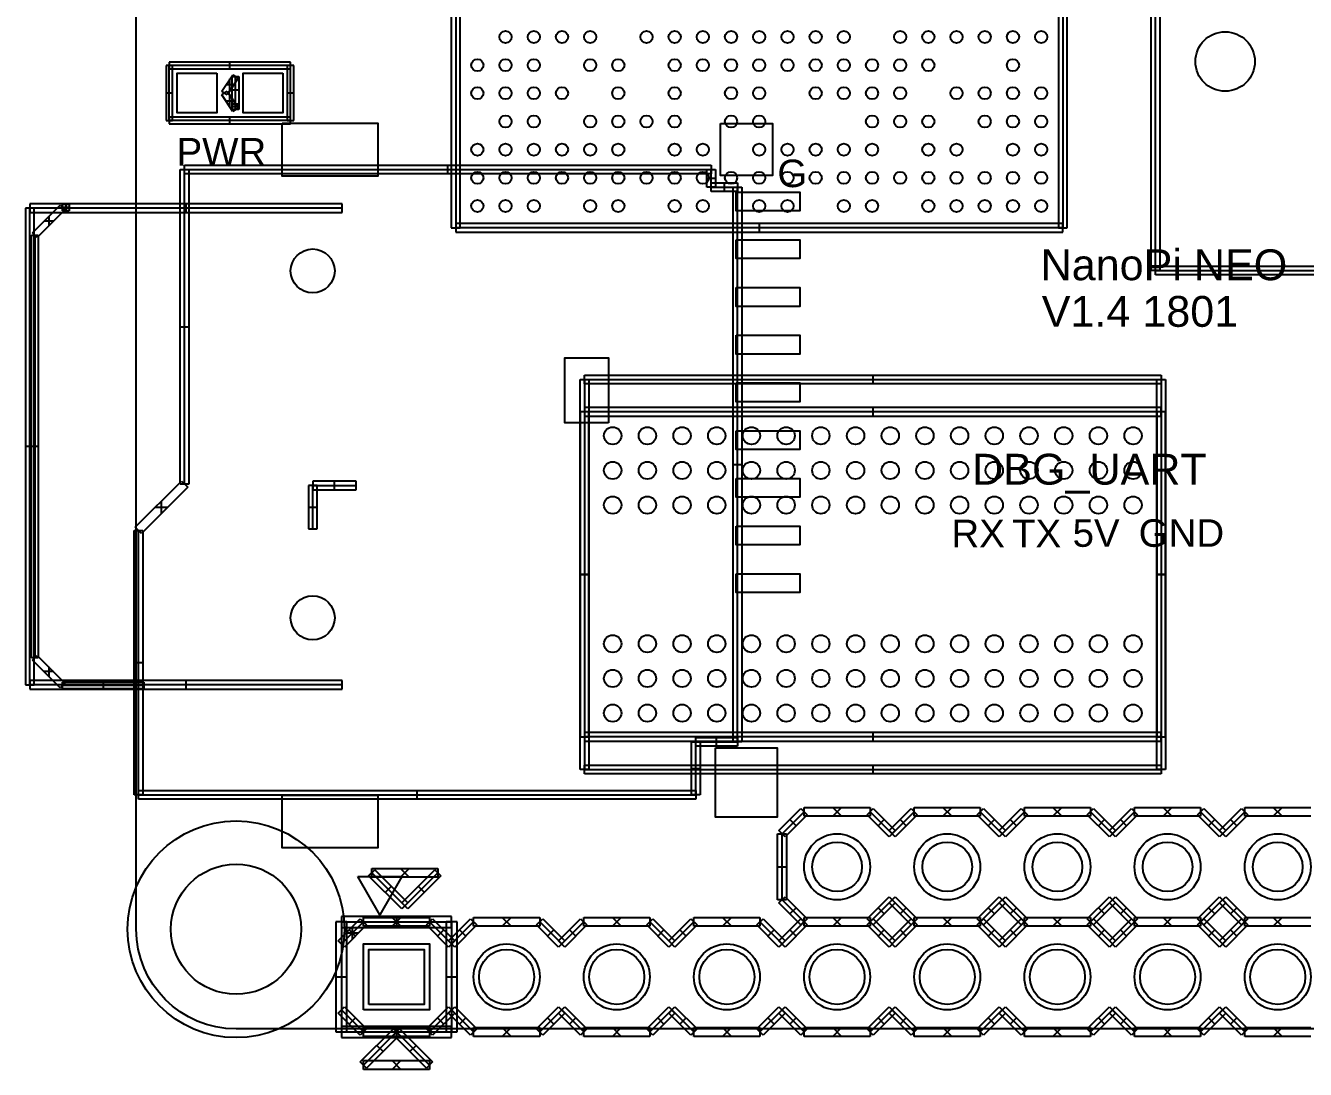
# Model space of a CAD drawing. Header units: millimetres. Extents: x -2.6 to 45, y -0.9 to 40.2.
# Drawn here: x -2.55 to 26.96, y -0.93 to 23.15 of the extents above; entities that cross this region are included whole.
import ezdxf

# ---------------------------------------------------------------- set-up
doc = ezdxf.new("R2010")
doc.units = ezdxf.units.MM
doc.header["$MEASUREMENT"] = 0
for name, color, linetype in [('BOT', 11, 'Continuous'), ('KEEPOUT', 13, 'Continuous'), ('SILK-BOT', 8, 'Continuous'), ('SILK-TOP', 12, 'Continuous'), ('TOP', 1, 'Continuous')]:
    doc.layers.add(name, color=color, linetype=linetype)

msp = doc.modelspace()

# ---------------------------------------------------------------- linework, layer by layer
at = {"layer": 'BOT'}
msp.add_lwpolyline([(5.238, 0.438), (5.238, 1.962), (6.762, 1.962), (6.762, 0.438), (5.238, 0.438)], dxfattribs=at)
for centre, radius in [((8.515, 22.883), 0.14), ((9.166, 22.883), 0.14), ((9.816, 22.883), 0.14), ((10.466, 22.883), 0.14), ((11.764, 22.883), 0.14), ((12.414, 22.883), 0.14), ((13.064, 22.883), 0.14), ((13.715, 22.883), 0.14), ((14.365, 22.883), 0.14), ((15.015, 22.883), 0.14), ((15.666, 22.883), 0.14), ((16.316, 22.883), 0.14), ((17.616, 22.883), 0.14), ((18.264, 22.883), 0.14), ((18.914, 22.883), 0.14), ((19.564, 22.883), 0.14), ((20.215, 22.883), 0.14), ((20.865, 22.883), 0.14), ((25.108, 22.317), 0.686), ((7.865, 22.233), 0.14), ((8.515, 22.233), 0.14), ((9.166, 22.233), 0.14), ((10.466, 22.233), 0.14), ((11.114, 22.233), 0.14), ((12.414, 22.233), 0.14), ((13.064, 22.233), 0.14), ((13.715, 22.233), 0.14), ((14.365, 22.233), 0.14), ((15.015, 22.233), 0.14), ((15.666, 22.233), 0.14), ((16.316, 22.233), 0.14), ((16.966, 22.233), 0.14), ((17.616, 22.233), 0.14), ((18.264, 22.233), 0.14), ((20.215, 22.233), 0.14), ((7.865, 21.585), 0.14), ((8.515, 21.585), 0.14), ((9.166, 21.585), 0.14), ((9.816, 21.585), 0.14), ((11.114, 21.585), 0.14), ((12.414, 21.585), 0.14), ((13.715, 21.585), 0.14), ((14.365, 21.585), 0.14), ((15.666, 21.585), 0.14), ((16.316, 21.585), 0.14), ((16.966, 21.585), 0.14), ((17.616, 21.585), 0.14), ((18.914, 21.585), 0.14), ((19.564, 21.585), 0.14), ((20.215, 21.585), 0.14), ((20.865, 21.585), 0.14), ((8.515, 20.935), 0.14), ((9.166, 20.935), 0.14), ((10.466, 20.935), 0.14), ((11.114, 20.935), 0.14), ((11.764, 20.935), 0.14), ((12.414, 20.935), 0.14), ((13.715, 20.935), 0.14), ((14.365, 20.935), 0.14), ((16.966, 20.935), 0.14), ((17.616, 20.935), 0.14), ((18.264, 20.935), 0.14), ((19.564, 20.935), 0.14), ((20.215, 20.935), 0.14), ((20.865, 20.935), 0.14), ((7.865, 20.285), 0.14), ((8.515, 20.285), 0.14), ((9.166, 20.285), 0.14), ((9.816, 20.285), 0.14), ((10.466, 20.285), 0.14), ((11.114, 20.285), 0.14), ((12.414, 20.285), 0.14), ((13.064, 20.285), 0.14), ((14.365, 20.285), 0.14), ((15.015, 20.285), 0.14), ((15.666, 20.285), 0.14), ((16.316, 20.285), 0.14), ((16.966, 20.285), 0.14), ((18.264, 20.285), 0.14), ((18.914, 20.285), 0.14), ((20.215, 20.285), 0.14), ((20.865, 20.285), 0.14), ((7.865, 19.634), 0.14), ((8.515, 19.634), 0.14), ((9.166, 19.634), 0.14), ((9.816, 19.634), 0.14), ((10.466, 19.634), 0.14), ((11.114, 19.634), 0.14), ((11.764, 19.634), 0.14), ((12.414, 19.634), 0.14), ((13.064, 19.634), 0.14), ((13.715, 19.634), 0.14), ((14.365, 19.634), 0.14), ((15.015, 19.634), 0.14), ((15.666, 19.634), 0.14), ((16.316, 19.634), 0.14), ((16.966, 19.634), 0.14), ((17.616, 19.634), 0.14), ((18.264, 19.634), 0.14), ((18.914, 19.634), 0.14), ((19.564, 19.634), 0.14), ((20.215, 19.634), 0.14), ((20.865, 19.634), 0.14), ((7.865, 18.984), 0.14), ((8.515, 18.984), 0.14), ((9.166, 18.984), 0.14), ((10.466, 18.984), 0.14), ((11.114, 18.984), 0.14), ((12.414, 18.984), 0.14), ((13.064, 18.984), 0.14), ((14.365, 18.984), 0.14), ((15.015, 18.984), 0.14), ((16.316, 18.984), 0.14), ((16.966, 18.984), 0.14), ((18.264, 18.984), 0.14), ((18.914, 18.984), 0.14), ((19.564, 18.984), 0.14), ((20.215, 18.984), 0.14), ((20.865, 18.984), 0.14), ((10.985, 13.685), 0.2), ((11.785, 13.685), 0.2), ((12.585, 13.685), 0.2), ((13.385, 13.685), 0.2), ((14.185, 13.685), 0.2), ((14.985, 13.685), 0.2), ((15.785, 13.685), 0.2), ((16.585, 13.685), 0.2), ((17.385, 13.685), 0.2), ((18.185, 13.685), 0.2), ((18.985, 13.685), 0.2), ((19.785, 13.685), 0.2), ((20.585, 13.685), 0.2), ((21.385, 13.685), 0.2), ((22.185, 13.685), 0.2), ((22.985, 13.685), 0.2), ((10.985, 12.885), 0.2), ((11.785, 12.885), 0.2), ((12.585, 12.885), 0.2), ((13.385, 12.885), 0.2), ((14.185, 12.885), 0.2), ((14.985, 12.885), 0.2), ((15.785, 12.885), 0.2), ((16.585, 12.885), 0.2), ((17.385, 12.885), 0.2), ((18.185, 12.885), 0.2), ((18.985, 12.885), 0.2), ((19.785, 12.885), 0.2), ((20.585, 12.885), 0.2), ((21.385, 12.885), 0.2), ((22.185, 12.885), 0.2), ((22.985, 12.885), 0.2), ((10.985, 12.085), 0.2), ((11.785, 12.085), 0.2), ((12.585, 12.085), 0.2), ((13.385, 12.085), 0.2), ((14.185, 12.085), 0.2), ((14.985, 12.085), 0.2), ((15.785, 12.085), 0.2), ((16.585, 12.085), 0.2), ((17.385, 12.085), 0.2), ((18.185, 12.085), 0.2), ((18.985, 12.085), 0.2), ((19.785, 12.085), 0.2), ((20.585, 12.085), 0.2), ((21.385, 12.085), 0.2), ((22.185, 12.085), 0.2), ((22.985, 12.085), 0.2), ((10.985, 8.885), 0.2), ((11.785, 8.885), 0.2), ((12.585, 8.885), 0.2), ((13.385, 8.885), 0.2), ((14.185, 8.885), 0.2), ((14.985, 8.885), 0.2), ((15.785, 8.885), 0.2), ((16.585, 8.885), 0.2), ((17.385, 8.885), 0.2), ((18.185, 8.885), 0.2), ((18.985, 8.885), 0.2), ((19.785, 8.885), 0.2), ((20.585, 8.885), 0.2), ((21.385, 8.885), 0.2), ((22.185, 8.885), 0.2), ((22.985, 8.885), 0.2), ((10.985, 8.085), 0.2), ((11.785, 8.085), 0.2), ((12.585, 8.085), 0.2), ((13.385, 8.085), 0.2), ((14.185, 8.085), 0.2), ((14.985, 8.085), 0.2), ((15.785, 8.085), 0.2), ((16.585, 8.085), 0.2), ((17.385, 8.085), 0.2), ((18.185, 8.085), 0.2), ((18.985, 8.085), 0.2), ((19.785, 8.085), 0.2), ((20.585, 8.085), 0.2), ((21.385, 8.085), 0.2), ((22.185, 8.085), 0.2), ((22.985, 8.085), 0.2), ((10.985, 7.285), 0.2), ((11.785, 7.285), 0.2), ((12.585, 7.285), 0.2), ((13.385, 7.285), 0.2), ((14.185, 7.285), 0.2), ((14.985, 7.285), 0.2), ((15.785, 7.285), 0.2), ((16.585, 7.285), 0.2), ((17.385, 7.285), 0.2), ((18.185, 7.285), 0.2), ((18.985, 7.285), 0.2), ((19.785, 7.285), 0.2), ((20.585, 7.285), 0.2), ((21.385, 7.285), 0.2), ((22.185, 7.285), 0.2), ((22.985, 7.285), 0.2), ((16.16, 3.74), 0.762), ((18.7, 3.74), 0.762), ((21.24, 3.74), 0.762), ((23.78, 3.74), 0.762), ((26.32, 3.74), 0.762), ((2.3, 2.3), 1.5), ((8.54, 1.2), 0.762), ((11.08, 1.2), 0.762), ((13.62, 1.2), 0.762), ((16.16, 1.2), 0.762), ((18.7, 1.2), 0.762), ((21.24, 1.2), 0.762), ((23.78, 1.2), 0.762), ((26.32, 1.2), 0.762)]:
    msp.add_circle(centre, radius, dxfattribs=at)
at = {"layer": 'KEEPOUT'}
msp.add_circle((2.3, 2.3), 2.5, dxfattribs=at)
at = {"layer": 'SILK-BOT'}
for p, q in [((7.264, 32.484), (7.264, 18.484)), ((7.365, 32.484), (7.365, 18.484)), ((7.465, 18.484), (7.465, 32.484)), ((21.265, 32.484), (21.265, 18.484)), ((21.365, 32.484), (21.365, 18.484)), ((21.466, 18.484), (21.466, 32.484)), ((7.264, 18.484), (7.465, 18.484)), ((21.365, 18.584), (7.365, 18.584)), ((7.365, 18.584), (7.365, 18.383)), ((21.365, 18.484), (7.365, 18.484)), ((7.365, 18.383), (21.365, 18.383)), ((14.365, 18.584), (14.365, 18.383)), ((21.265, 18.484), (21.466, 18.484)), ((21.365, 18.383), (21.365, 18.584)), ((10.335, 14.885), (10.335, 15.085)), ((10.335, 15.085), (23.635, 15.085)), ((16.985, 15.085), (16.985, 14.885)), ((23.635, 15.085), (23.635, 14.885)), ((10.235, 14.985), (10.435, 14.985)), ((10.235, 5.985), (10.235, 14.985)), ((10.335, 14.985), (10.335, 5.985)), ((10.335, 14.985), (23.635, 14.985)), ((23.635, 14.885), (10.335, 14.885)), ((10.435, 14.985), (10.435, 5.985)), ((23.535, 5.985), (23.535, 14.985)), ((23.535, 14.985), (23.735, 14.985)), ((23.635, 14.985), (23.635, 5.985)), ((23.735, 14.985), (23.735, 5.985)), ((10.435, 14.235), (10.235, 14.235)), ((10.235, 14.235), (10.235, 6.735)), ((10.335, 14.335), (10.335, 14.135)), ((23.635, 14.335), (10.335, 14.335)), ((10.335, 14.235), (10.335, 6.735)), ((23.635, 14.235), (10.335, 14.235)), ((10.435, 6.735), (10.435, 14.235)), ((16.985, 14.335), (16.985, 14.135)), ((23.735, 14.235), (23.535, 14.235)), ((23.535, 14.235), (23.535, 6.735)), ((23.635, 14.135), (23.635, 14.335)), ((23.635, 14.235), (23.635, 6.735)), ((23.735, 6.735), (23.735, 14.235)), ((10.335, 14.135), (23.635, 14.135)), ((10.435, 10.485), (10.235, 10.485)), ((10.235, 10.485), (10.435, 10.485)), ((23.735, 10.485), (23.535, 10.485)), ((23.535, 10.485), (23.735, 10.485)), ((23.635, 6.835), (10.335, 6.835)), ((10.335, 6.835), (10.335, 6.635)), ((16.985, 6.835), (16.985, 6.635)), ((23.635, 6.635), (23.635, 6.835)), ((10.235, 6.735), (10.435, 6.735)), ((23.635, 6.735), (10.335, 6.735)), ((10.335, 6.635), (23.635, 6.635)), ((23.535, 6.735), (23.735, 6.735)), ((10.435, 5.985), (10.235, 5.985)), ((10.335, 5.885), (10.335, 6.085)), ((10.335, 6.085), (23.635, 6.085)), ((10.335, 5.985), (23.635, 5.985)), ((16.985, 6.085), (16.985, 5.885)), ((23.735, 5.985), (23.535, 5.985)), ((23.635, 6.085), (23.635, 5.885)), ((23.635, 5.885), (10.335, 5.885)), ((5.358, 3.529), (5.502, 3.672)), ((5.43, 3.499), (5.43, 3.702)), ((5.43, 3.702), (6.954, 3.702)), ((6.192, 2.839), (5.43, 3.601)), ((5.502, 3.672), (6.264, 2.91)), ((6.09, 3.499), (6.294, 3.702)), ((6.294, 3.499), (6.09, 3.702)), ((6.12, 2.91), (6.882, 3.672)), ((6.192, 2.839), (6.954, 3.601)), ((6.882, 3.672), (7.026, 3.529)), ((6.954, 3.702), (6.954, 3.499)), ((6.12, 2.767), (5.358, 3.529)), ((6.954, 3.499), (5.43, 3.499)), ((5.739, 3.148), (5.883, 3.291)), ((7.026, 3.529), (6.264, 2.767)), ((6.645, 3.148), (6.501, 3.291)), ((6.264, 2.767), (6.12, 2.91)), ((6.264, 2.91), (6.12, 2.767))]:
    msp.add_line(p, q, dxfattribs=at)
msp.add_lwpolyline([(10.885, 13.985), (9.885, 13.985), (9.885, 15.485), (10.885, 15.485), (10.885, 13.985)], dxfattribs=at)
at = {"layer": 'SILK-TOP'}
for p, q in [((23.4, 17.499), (23.4, 33.501)), ((23.5, 17.499), (23.5, 33.501)), ((23.6, 33.501), (23.6, 17.499)), ((0.838, 22.225), (0.686, 22.225)), ((0.686, 22.225), (0.686, 20.955)), ((0.762, 22.301), (0.762, 22.149)), ((3.556, 22.301), (0.762, 22.301)), ((0.762, 20.955), (0.762, 22.225)), ((3.556, 22.225), (0.762, 22.225)), ((0.762, 22.149), (3.556, 22.149)), ((0.838, 20.955), (0.838, 22.225)), ((2.159, 22.149), (2.159, 22.301)), ((3.632, 22.225), (3.48, 22.225)), ((3.48, 22.225), (3.48, 20.955)), ((3.556, 22.149), (3.556, 22.301)), ((3.556, 20.955), (3.556, 22.225)), ((3.632, 20.955), (3.632, 22.225)), ((1.969, 21.632), (2.223, 22.013)), ((2.349, 21.929), (2.095, 21.548)), ((2.159, 21.643), (2.159, 21.918)), ((2.21, 21.336), (2.21, 21.971)), ((2.21, 21.971), (2.362, 21.971)), ((2.223, 22.013), (2.349, 21.929)), ((2.286, 21.336), (2.286, 21.971)), ((2.362, 21.971), (2.362, 21.336)), ((0.838, 21.59), (0.686, 21.59)), ((2.095, 21.548), (1.969, 21.632)), ((1.969, 21.548), (2.095, 21.632)), ((2.223, 21.167), (1.969, 21.548)), ((2.251, 21.78), (2.067, 21.78)), ((2.095, 21.632), (2.349, 21.251)), ((2.362, 21.654), (2.21, 21.654)), ((3.632, 21.59), (3.48, 21.59)), ((2.251, 21.399), (2.067, 21.399)), ((2.159, 21.262), (2.159, 21.537)), ((2.362, 21.336), (2.21, 21.336)), ((2.21, 21.209), (2.21, 21.336)), ((2.21, 21.336), (2.362, 21.336)), ((2.362, 21.273), (2.21, 21.273)), ((2.349, 21.251), (2.223, 21.167)), ((2.286, 21.209), (2.286, 21.336)), ((2.362, 21.336), (2.362, 21.209)), ((0.686, 20.955), (0.838, 20.955)), ((3.556, 21.031), (0.762, 21.031)), ((0.762, 21.031), (0.762, 20.879)), ((3.556, 20.955), (0.762, 20.955)), ((2.159, 20.879), (2.159, 21.031)), ((2.362, 21.209), (2.21, 21.209)), ((3.48, 20.955), (3.632, 20.955)), ((3.556, 20.879), (3.556, 21.031)), ((0.762, 20.879), (3.556, 20.879)), ((1.015, 19.828), (1.215, 19.828)), ((1.015, 12.568), (1.015, 19.828)), ((1.115, 19.728), (1.115, 19.928)), ((1.115, 19.928), (13.256, 19.928)), ((1.115, 19.828), (13.256, 19.828)), ((1.115, 12.568), (1.115, 19.828)), ((1.215, 19.828), (1.215, 12.568)), ((7.186, 19.728), (7.186, 19.928)), ((13.156, 19.421), (13.156, 19.828)), ((13.156, 19.828), (13.356, 19.828)), ((13.256, 19.928), (13.256, 19.728)), ((13.256, 19.421), (13.256, 19.828)), ((13.356, 19.828), (13.356, 19.421)), ((13.256, 19.728), (1.115, 19.728)), ((13.156, 19.624), (13.356, 19.624)), ((13.256, 19.321), (13.256, 19.521)), ((13.256, 19.521), (13.866, 19.521)), ((13.561, 19.321), (13.561, 19.521)), ((13.866, 19.521), (13.866, 19.321)), ((13.356, 19.421), (13.156, 19.421)), ((13.256, 19.421), (13.866, 19.421)), ((13.866, 19.321), (13.256, 19.321)), ((13.766, 6.621), (13.766, 19.421)), ((13.766, 19.421), (13.966, 19.421)), ((13.866, 6.621), (13.866, 19.421)), ((13.966, 19.421), (13.966, 6.621)), ((-2.352, 18.935), (-2.552, 18.935)), ((-2.552, 18.935), (-2.552, 7.935)), ((-2.452, 19.035), (-2.452, 18.835)), ((4.748, 19.035), (-2.452, 19.035)), ((-2.452, 7.935), (-2.452, 18.935)), ((4.748, 18.935), (-2.452, 18.935)), ((-2.391, 18.367), (-1.756, 19.002)), ((-2.352, 7.935), (-2.352, 18.935)), ((-1.648, 18.895), (-2.283, 18.26)), ((-1.756, 19.002), (-1.648, 18.895)), ((-1.702, 18.872), (-1.702, 19.025)), ((-1.702, 19.025), (-1.549, 19.025)), ((-1.549, 18.948), (-1.702, 18.948)), ((-1.626, 19.025), (-1.626, 18.872)), ((-1.549, 19.025), (-1.549, 18.872)), ((1.148, 18.835), (1.148, 19.035)), ((4.748, 18.835), (4.748, 19.035)), ((-2.452, 18.835), (4.748, 18.835)), ((-1.912, 18.631), (-2.127, 18.631)), ((-2.019, 18.739), (-2.019, 18.523)), ((-1.549, 18.872), (-1.702, 18.872)), ((-2.413, 18.313), (-2.261, 18.313)), ((-2.413, 8.56), (-2.413, 18.313)), ((-2.283, 18.26), (-2.391, 18.367)), ((-2.337, 18.313), (-2.337, 8.56)), ((-2.261, 18.313), (-2.261, 8.56)), ((23.6, 17.499), (23.4, 17.499)), ((23.5, 17.399), (23.5, 17.599)), ((23.5, 17.599), (44.892, 17.599)), ((23.5, 17.499), (44.892, 17.499)), ((44.892, 17.399), (23.5, 17.399)), ((1.015, 16.198), (1.215, 16.198)), ((-2.352, 13.435), (-2.552, 13.435)), ((-2.261, 13.437), (-2.413, 13.437)), ((13.766, 13.021), (13.966, 13.021)), ((-0.022, 11.572), (1.044, 12.639)), ((1.186, 12.498), (0.119, 11.431)), ((1.215, 12.568), (1.015, 12.568)), ((1.044, 12.639), (1.186, 12.498)), ((4.168, 12.535), (3.968, 12.535)), ((3.968, 12.535), (3.968, 11.535)), ((4.068, 12.635), (4.068, 12.435)), ((5.068, 12.635), (4.068, 12.635)), ((4.068, 11.535), (4.068, 12.535)), ((4.068, 12.535), (5.068, 12.535)), ((4.068, 12.435), (5.068, 12.435)), ((4.168, 11.535), (4.168, 12.535)), ((4.568, 12.435), (4.568, 12.635)), ((5.068, 12.435), (5.068, 12.635)), ((0.582, 11.894), (0.582, 12.176)), ((0.44, 12.035), (0.723, 12.035)), ((3.968, 12.035), (4.168, 12.035)), ((0.119, 11.431), (-0.022, 11.572)), ((3.968, 11.535), (4.168, 11.535)), ((-0.052, 11.502), (0.148, 11.502)), ((-0.052, 5.402), (-0.052, 11.502)), ((0.048, 5.402), (0.048, 11.502)), ((0.148, 11.502), (0.148, 5.402)), ((-2.261, 8.56), (-2.413, 8.56)), ((-2.391, 8.506), (-2.283, 8.614)), ((-2.283, 8.614), (-1.648, 7.979)), ((-1.756, 7.871), (-2.391, 8.506)), ((-2.019, 8.35), (-2.019, 8.135)), ((-0.052, 8.452), (0.148, 8.452)), ((4.748, 8.035), (-2.452, 8.035)), ((-2.452, 8.035), (-2.452, 7.835)), ((-1.912, 8.242), (-2.127, 8.242)), ((-1.648, 7.979), (-1.756, 7.871)), ((-1.702, 7.849), (-1.702, 8.001)), ((-1.702, 8.001), (0.178, 8.001)), ((-0.762, 8.001), (-0.762, 7.849)), ((0.178, 8.001), (0.178, 7.849)), ((1.148, 7.835), (1.148, 8.035)), ((4.748, 7.835), (4.748, 8.035)), ((-2.552, 7.935), (-2.352, 7.935)), ((4.748, 7.935), (-2.452, 7.935)), ((-2.452, 7.835), (4.748, 7.835)), ((0.178, 7.925), (-1.702, 7.925)), ((0.178, 7.849), (-1.702, 7.849)), ((12.801, 5.402), (12.801, 6.621)), ((12.801, 6.621), (13.001, 6.621)), ((12.901, 6.521), (12.901, 6.721)), ((12.901, 6.721), (13.866, 6.721)), ((12.901, 5.402), (12.901, 6.621)), ((12.901, 6.621), (13.866, 6.621)), ((13.866, 6.521), (12.901, 6.521)), ((13.001, 6.621), (13.001, 5.402)), ((13.383, 6.521), (13.383, 6.721)), ((13.966, 6.621), (13.766, 6.621)), ((13.866, 6.721), (13.866, 6.521)), ((12.801, 6.011), (13.001, 6.011)), ((0.148, 5.402), (-0.052, 5.402)), ((0.048, 5.302), (0.048, 5.502)), ((0.048, 5.502), (12.901, 5.502)), ((0.048, 5.402), (12.901, 5.402)), ((6.474, 5.302), (6.474, 5.502)), ((13.001, 5.402), (12.801, 5.402)), ((12.901, 5.502), (12.901, 5.302)), ((12.901, 5.302), (0.048, 5.302)), ((14.818, 4.574), (15.326, 5.082)), ((15.326, 5.082), (15.47, 4.938)), ((15.398, 4.908), (15.398, 5.112)), ((15.398, 5.112), (16.922, 5.112)), ((16.262, 4.908), (16.058, 5.112)), ((16.262, 5.112), (16.058, 4.908)), ((16.85, 4.938), (16.994, 5.082)), ((16.922, 5.112), (16.922, 4.908)), ((16.994, 5.082), (17.502, 4.574)), ((17.358, 4.574), (17.866, 5.082)), ((17.866, 5.082), (18.01, 4.938)), ((17.938, 4.908), (17.938, 5.112)), ((17.938, 5.112), (19.462, 5.112)), ((18.802, 4.908), (18.598, 5.112)), ((18.802, 5.112), (18.598, 4.908)), ((19.39, 4.938), (19.534, 5.082)), ((19.462, 5.112), (19.462, 4.908)), ((19.534, 5.082), (20.042, 4.574)), ((19.898, 4.574), (20.406, 5.082)), ((20.406, 5.082), (20.55, 4.938)), ((20.478, 4.908), (20.478, 5.112)), ((20.478, 5.112), (22.002, 5.112)), ((21.342, 4.908), (21.138, 5.112)), ((21.342, 5.112), (21.138, 4.908)), ((21.93, 4.938), (22.074, 5.082)), ((22.002, 5.112), (22.002, 4.908)), ((22.074, 5.082), (22.582, 4.574)), ((22.438, 4.574), (22.946, 5.082)), ((22.946, 5.082), (23.09, 4.938)), ((23.018, 4.908), (23.018, 5.112)), ((23.018, 5.112), (24.542, 5.112)), ((23.882, 4.908), (23.678, 5.112)), ((23.882, 5.112), (23.678, 4.908)), ((24.47, 4.938), (24.614, 5.082)), ((24.542, 5.112), (24.542, 4.908)), ((24.614, 5.082), (25.122, 4.574)), ((24.978, 4.574), (25.486, 5.082)), ((25.486, 5.082), (25.63, 4.938)), ((25.558, 4.908), (25.558, 5.112)), ((25.558, 5.112), (27.082, 5.112)), ((26.422, 4.908), (26.218, 5.112)), ((26.422, 5.112), (26.218, 4.908)), ((15.398, 5.01), (14.89, 4.502)), ((15.47, 4.938), (14.962, 4.43)), ((15.216, 4.684), (15.072, 4.828)), ((16.922, 4.908), (15.398, 4.908)), ((17.358, 4.43), (16.85, 4.938)), ((17.43, 4.502), (16.922, 5.01)), ((17.248, 4.828), (17.104, 4.684)), ((17.938, 5.01), (17.43, 4.502)), ((18.01, 4.938), (17.502, 4.43)), ((17.756, 4.684), (17.612, 4.828)), ((19.462, 4.908), (17.938, 4.908)), ((19.898, 4.43), (19.39, 4.938)), ((19.97, 4.502), (19.462, 5.01)), ((19.788, 4.828), (19.644, 4.684)), ((20.478, 5.01), (19.97, 4.502)), ((20.55, 4.938), (20.042, 4.43)), ((20.296, 4.684), (20.152, 4.828)), ((22.002, 4.908), (20.478, 4.908)), ((22.438, 4.43), (21.93, 4.938)), ((22.51, 4.502), (22.002, 5.01)), ((22.328, 4.828), (22.184, 4.684)), ((23.018, 5.01), (22.51, 4.502)), ((23.09, 4.938), (22.582, 4.43)), ((22.836, 4.684), (22.692, 4.828)), ((24.542, 4.908), (23.018, 4.908)), ((24.978, 4.43), (24.47, 4.938)), ((25.05, 4.502), (24.542, 5.01)), ((24.868, 4.828), (24.724, 4.684)), ((25.558, 5.01), (25.05, 4.502)), ((25.63, 4.938), (25.122, 4.43)), ((25.376, 4.684), (25.232, 4.828)), ((27.082, 4.908), (25.558, 4.908)), ((14.788, 4.502), (14.992, 4.502)), ((14.788, 2.978), (14.788, 4.502)), ((14.962, 4.43), (14.818, 4.574)), ((14.89, 2.978), (14.89, 4.502)), ((14.992, 4.502), (14.992, 2.978)), ((17.502, 4.574), (17.358, 4.43)), ((17.502, 4.43), (17.358, 4.574)), ((20.042, 4.574), (19.898, 4.43)), ((20.042, 4.43), (19.898, 4.574)), ((22.582, 4.574), (22.438, 4.43)), ((22.582, 4.43), (22.438, 4.574)), ((25.122, 4.574), (24.978, 4.43)), ((25.122, 4.43), (24.978, 4.574)), ((14.788, 3.74), (14.992, 3.74)), ((14.992, 2.978), (14.788, 2.978)), ((14.818, 2.906), (14.962, 3.05)), ((14.89, 2.978), (15.398, 2.47)), ((14.962, 3.05), (15.47, 2.542)), ((16.85, 2.542), (17.358, 3.05)), ((16.922, 2.47), (17.43, 2.978)), ((17.358, 2.906), (17.502, 3.05)), ((17.358, 3.05), (17.502, 2.906)), ((17.43, 2.978), (17.938, 2.47)), ((17.502, 3.05), (18.01, 2.542)), ((19.39, 2.542), (19.898, 3.05)), ((19.462, 2.47), (19.97, 2.978)), ((19.898, 2.906), (20.042, 3.05)), ((19.898, 3.05), (20.042, 2.906)), ((19.97, 2.978), (20.478, 2.47)), ((20.042, 3.05), (20.55, 2.542)), ((21.93, 2.542), (22.438, 3.05)), ((22.002, 2.47), (22.51, 2.978)), ((22.438, 2.906), (22.582, 3.05)), ((22.438, 3.05), (22.582, 2.906)), ((22.51, 2.978), (23.018, 2.47)), ((22.582, 3.05), (23.09, 2.542)), ((24.47, 2.542), (24.978, 3.05)), ((24.542, 2.47), (25.05, 2.978)), ((24.978, 2.906), (25.122, 3.05)), ((24.978, 3.05), (25.122, 2.906)), ((25.05, 2.978), (25.558, 2.47)), ((25.122, 3.05), (25.63, 2.542)), ((15.326, 2.398), (14.818, 2.906)), ((15.072, 2.652), (15.216, 2.796)), ((17.502, 2.906), (16.994, 2.398)), ((17.104, 2.796), (17.248, 2.652)), ((17.866, 2.398), (17.358, 2.906)), ((17.612, 2.652), (17.756, 2.796)), ((20.042, 2.906), (19.534, 2.398)), ((19.644, 2.796), (19.788, 2.652)), ((20.406, 2.398), (19.898, 2.906)), ((20.152, 2.652), (20.296, 2.796)), ((22.582, 2.906), (22.074, 2.398)), ((22.184, 2.796), (22.328, 2.652)), ((22.946, 2.398), (22.438, 2.906)), ((22.692, 2.652), (22.836, 2.796)), ((25.122, 2.906), (24.614, 2.398)), ((24.724, 2.796), (24.868, 2.652)), ((25.486, 2.398), (24.978, 2.906)), ((25.232, 2.652), (25.376, 2.796)), ((4.857, 2.47), (4.603, 2.47)), ((4.603, 2.47), (4.603, -0.07)), ((4.658, 2.034), (5.166, 2.542)), ((4.658, 2.034), (5.166, 2.542)), ((4.73, 2.597), (4.73, 2.343)), ((7.27, 2.597), (4.73, 2.597)), ((5.238, 2.47), (4.73, 1.962)), ((4.73, 2.47), (7.27, 2.47)), ((4.73, 2.47), (4.73, -0.07)), ((5.31, 2.398), (4.802, 1.89)), ((5.31, 2.398), (4.802, 1.89)), ((4.857, -0.07), (4.857, 2.47)), ((5.166, 2.542), (5.31, 2.398)), ((5.166, 2.542), (5.31, 2.398)), ((5.238, 2.368), (5.238, 2.572)), ((5.238, 2.572), (6.762, 2.572)), ((6.762, 2.368), (5.238, 2.368)), ((6.102, 2.368), (5.898, 2.572)), ((6.102, 2.572), (5.898, 2.368)), ((6, 2.597), (6, 2.343)), ((6.69, 2.398), (6.834, 2.542)), ((7.198, 1.89), (6.69, 2.398)), ((6.762, 2.572), (6.762, 2.368)), ((7.27, 1.962), (6.762, 2.47)), ((6.834, 2.542), (7.342, 2.034)), ((7.397, 2.47), (7.143, 2.47)), ((7.143, 2.47), (7.143, -0.07)), ((7.198, 2.034), (7.706, 2.542)), ((7.27, 2.343), (7.27, 2.597)), ((7.778, 2.47), (7.27, 1.962)), ((7.27, 2.47), (7.27, -0.07)), ((7.85, 2.398), (7.342, 1.89)), ((7.397, -0.07), (7.397, 2.47)), ((7.706, 2.542), (7.85, 2.398)), ((7.778, 2.368), (7.778, 2.572)), ((7.778, 2.572), (9.302, 2.572)), ((9.302, 2.368), (7.778, 2.368)), ((8.642, 2.368), (8.438, 2.572)), ((8.642, 2.572), (8.438, 2.368)), ((9.23, 2.398), (9.374, 2.542)), ((9.738, 1.89), (9.23, 2.398)), ((9.302, 2.572), (9.302, 2.368)), ((9.81, 1.962), (9.302, 2.47)), ((9.374, 2.542), (9.882, 2.034)), ((9.738, 2.034), (10.246, 2.542)), ((10.318, 2.47), (9.81, 1.962)), ((10.39, 2.398), (9.882, 1.89)), ((10.246, 2.542), (10.39, 2.398)), ((10.318, 2.368), (10.318, 2.572)), ((10.318, 2.572), (11.842, 2.572)), ((11.842, 2.368), (10.318, 2.368)), ((11.182, 2.368), (10.978, 2.572)), ((11.182, 2.572), (10.978, 2.368)), ((11.77, 2.398), (11.914, 2.542)), ((12.278, 1.89), (11.77, 2.398)), ((11.842, 2.572), (11.842, 2.368)), ((12.35, 1.962), (11.842, 2.47)), ((11.914, 2.542), (12.422, 2.034)), ((12.278, 2.034), (12.786, 2.542)), ((12.858, 2.47), (12.35, 1.962)), ((12.93, 2.398), (12.422, 1.89)), ((12.786, 2.542), (12.93, 2.398)), ((12.858, 2.368), (12.858, 2.572)), ((12.858, 2.572), (14.382, 2.572)), ((14.382, 2.368), (12.858, 2.368)), ((13.722, 2.368), (13.518, 2.572)), ((13.722, 2.572), (13.518, 2.368)), ((14.31, 2.398), (14.454, 2.542)), ((14.818, 1.89), (14.31, 2.398)), ((14.382, 2.572), (14.382, 2.368)), ((14.89, 1.962), (14.382, 2.47)), ((14.454, 2.542), (14.962, 2.034)), ((14.818, 2.034), (15.326, 2.542)), ((15.398, 2.47), (14.89, 1.962)), ((15.47, 2.398), (14.962, 1.89)), ((15.47, 2.542), (15.326, 2.398)), ((15.326, 2.542), (15.47, 2.398)), ((15.398, 2.368), (15.398, 2.572)), ((15.398, 2.572), (16.922, 2.572)), ((15.398, 2.368), (15.398, 2.572)), ((15.398, 2.572), (16.922, 2.572)), ((16.922, 2.368), (15.398, 2.368)), ((16.922, 2.368), (15.398, 2.368)), ((16.058, 2.572), (16.262, 2.368)), ((16.058, 2.368), (16.262, 2.572)), ((16.262, 2.368), (16.058, 2.572)), ((16.262, 2.572), (16.058, 2.368)), ((16.994, 2.398), (16.85, 2.542)), ((16.85, 2.398), (16.994, 2.542)), ((17.358, 1.89), (16.85, 2.398)), ((16.922, 2.572), (16.922, 2.368)), ((16.922, 2.572), (16.922, 2.368)), ((17.43, 1.962), (16.922, 2.47)), ((16.994, 2.542), (17.502, 2.034)), ((17.358, 2.034), (17.866, 2.542)), ((17.938, 2.47), (17.43, 1.962)), ((18.01, 2.398), (17.502, 1.89)), ((18.01, 2.542), (17.866, 2.398)), ((17.866, 2.542), (18.01, 2.398)), ((17.938, 2.368), (17.938, 2.572)), ((17.938, 2.572), (19.462, 2.572)), ((17.938, 2.368), (17.938, 2.572)), ((17.938, 2.572), (19.462, 2.572)), ((19.462, 2.368), (17.938, 2.368)), ((19.462, 2.368), (17.938, 2.368)), ((18.598, 2.572), (18.802, 2.368)), ((18.598, 2.368), (18.802, 2.572)), ((18.802, 2.368), (18.598, 2.572)), ((18.802, 2.572), (18.598, 2.368)), ((19.534, 2.398), (19.39, 2.542)), ((19.39, 2.398), (19.534, 2.542)), ((19.898, 1.89), (19.39, 2.398)), ((19.462, 2.572), (19.462, 2.368)), ((19.462, 2.572), (19.462, 2.368)), ((19.97, 1.962), (19.462, 2.47)), ((19.534, 2.542), (20.042, 2.034)), ((19.898, 2.034), (20.406, 2.542)), ((20.478, 2.47), (19.97, 1.962)), ((20.55, 2.398), (20.042, 1.89)), ((20.55, 2.542), (20.406, 2.398)), ((20.406, 2.542), (20.55, 2.398)), ((20.478, 2.368), (20.478, 2.572)), ((20.478, 2.572), (22.002, 2.572)), ((20.478, 2.368), (20.478, 2.572)), ((20.478, 2.572), (22.002, 2.572)), ((22.002, 2.368), (20.478, 2.368)), ((22.002, 2.368), (20.478, 2.368)), ((21.138, 2.572), (21.342, 2.368)), ((21.138, 2.368), (21.342, 2.572)), ((21.342, 2.368), (21.138, 2.572)), ((21.342, 2.572), (21.138, 2.368)), ((22.074, 2.398), (21.93, 2.542)), ((21.93, 2.398), (22.074, 2.542)), ((22.438, 1.89), (21.93, 2.398)), ((22.002, 2.572), (22.002, 2.368)), ((22.002, 2.572), (22.002, 2.368)), ((22.51, 1.962), (22.002, 2.47)), ((22.074, 2.542), (22.582, 2.034)), ((22.438, 2.034), (22.946, 2.542)), ((23.018, 2.47), (22.51, 1.962)), ((23.09, 2.398), (22.582, 1.89)), ((23.09, 2.542), (22.946, 2.398)), ((22.946, 2.542), (23.09, 2.398)), ((23.018, 2.368), (23.018, 2.572)), ((23.018, 2.572), (24.542, 2.572)), ((23.018, 2.368), (23.018, 2.572)), ((23.018, 2.572), (24.542, 2.572)), ((24.542, 2.368), (23.018, 2.368)), ((24.542, 2.368), (23.018, 2.368)), ((23.678, 2.572), (23.882, 2.368)), ((23.678, 2.368), (23.882, 2.572)), ((23.882, 2.368), (23.678, 2.572)), ((23.882, 2.572), (23.678, 2.368)), ((24.614, 2.398), (24.47, 2.542)), ((24.47, 2.398), (24.614, 2.542)), ((24.978, 1.89), (24.47, 2.398)), ((24.542, 2.572), (24.542, 2.368)), ((24.542, 2.572), (24.542, 2.368)), ((25.05, 1.962), (24.542, 2.47)), ((24.614, 2.542), (25.122, 2.034)), ((24.978, 2.034), (25.486, 2.542)), ((25.558, 2.47), (25.05, 1.962)), ((25.63, 2.398), (25.122, 1.89)), ((25.63, 2.542), (25.486, 2.398)), ((25.486, 2.542), (25.63, 2.398)), ((25.558, 2.368), (25.558, 2.572)), ((25.558, 2.572), (27.082, 2.572)), ((25.558, 2.368), (25.558, 2.572)), ((25.558, 2.572), (27.082, 2.572)), ((27.082, 2.368), (25.558, 2.368)), ((27.082, 2.368), (25.558, 2.368)), ((26.218, 2.572), (26.422, 2.368)), ((26.218, 2.368), (26.422, 2.572)), ((26.422, 2.368), (26.218, 2.572)), ((26.422, 2.572), (26.218, 2.368)), ((4.73, 2.343), (7.27, 2.343)), ((4.84, 2.216), (5.128, 2.216)), ((5.056, 2.144), (4.912, 2.288)), ((4.984, 2.072), (4.984, 2.36)), ((7.088, 2.288), (6.944, 2.144)), ((7.596, 2.144), (7.452, 2.288)), ((9.628, 2.288), (9.484, 2.144)), ((10.136, 2.144), (9.992, 2.288)), ((12.168, 2.288), (12.024, 2.144)), ((12.676, 2.144), (12.532, 2.288)), ((14.708, 2.288), (14.564, 2.144)), ((15.216, 2.144), (15.072, 2.288)), ((17.248, 2.288), (17.104, 2.144)), ((17.756, 2.144), (17.612, 2.288)), ((19.788, 2.288), (19.644, 2.144)), ((20.296, 2.144), (20.152, 2.288)), ((22.328, 2.288), (22.184, 2.144)), ((22.836, 2.144), (22.692, 2.288)), ((24.868, 2.288), (24.724, 2.144)), ((25.376, 2.144), (25.232, 2.288)), ((4.802, 1.89), (4.658, 2.034)), ((4.802, 1.89), (4.658, 2.034)), ((7.342, 2.034), (7.198, 1.89)), ((7.342, 1.89), (7.198, 2.034)), ((9.882, 2.034), (9.738, 1.89)), ((9.882, 1.89), (9.738, 2.034)), ((12.422, 2.034), (12.278, 1.89)), ((12.422, 1.89), (12.278, 2.034)), ((14.962, 2.034), (14.818, 1.89)), ((14.962, 1.89), (14.818, 2.034)), ((17.502, 2.034), (17.358, 1.89)), ((17.502, 1.89), (17.358, 2.034)), ((20.042, 2.034), (19.898, 1.89)), ((20.042, 1.89), (19.898, 2.034)), ((22.582, 2.034), (22.438, 1.89)), ((22.582, 1.89), (22.438, 2.034)), ((25.122, 2.034), (24.978, 1.89)), ((25.122, 1.89), (24.978, 2.034)), ((4.603, 1.2), (4.857, 1.2)), ((7.143, 1.2), (7.397, 1.2)), ((4.658, 0.366), (4.802, 0.51)), ((5.166, -0.142), (4.658, 0.366)), ((4.73, 0.438), (5.238, -0.07)), ((4.802, 0.51), (5.31, 0.002)), ((6.69, 0.002), (7.198, 0.51)), ((6.762, -0.07), (7.27, 0.438)), ((7.342, 0.366), (6.834, -0.142)), ((7.198, 0.366), (7.342, 0.51)), ((7.198, 0.51), (7.342, 0.366)), ((7.706, -0.142), (7.198, 0.366)), ((7.27, 0.438), (7.778, -0.07)), ((7.342, 0.51), (7.85, 0.002)), ((9.23, 0.002), (9.738, 0.51)), ((9.302, -0.07), (9.81, 0.438)), ((9.882, 0.366), (9.374, -0.142)), ((9.738, 0.366), (9.882, 0.51)), ((9.738, 0.51), (9.882, 0.366)), ((10.246, -0.142), (9.738, 0.366)), ((9.81, 0.438), (10.318, -0.07)), ((9.882, 0.51), (10.39, 0.002)), ((11.77, 0.002), (12.278, 0.51)), ((11.842, -0.07), (12.35, 0.438)), ((12.422, 0.366), (11.914, -0.142)), ((12.278, 0.366), (12.422, 0.51)), ((12.278, 0.51), (12.422, 0.366)), ((12.786, -0.142), (12.278, 0.366)), ((12.35, 0.438), (12.858, -0.07)), ((12.422, 0.51), (12.93, 0.002)), ((14.31, 0.002), (14.818, 0.51)), ((14.382, -0.07), (14.89, 0.438)), ((14.962, 0.366), (14.454, -0.142)), ((14.818, 0.366), (14.962, 0.51)), ((14.818, 0.51), (14.962, 0.366)), ((15.326, -0.142), (14.818, 0.366)), ((14.89, 0.438), (15.398, -0.07)), ((14.962, 0.51), (15.47, 0.002)), ((16.85, 0.002), (17.358, 0.51)), ((16.922, -0.07), (17.43, 0.438)), ((17.502, 0.366), (16.994, -0.142)), ((17.358, 0.366), (17.502, 0.51)), ((17.358, 0.51), (17.502, 0.366)), ((17.866, -0.142), (17.358, 0.366)), ((17.43, 0.438), (17.938, -0.07)), ((17.502, 0.51), (18.01, 0.002)), ((19.39, 0.002), (19.898, 0.51)), ((19.462, -0.07), (19.97, 0.438)), ((20.042, 0.366), (19.534, -0.142)), ((19.898, 0.366), (20.042, 0.51)), ((19.898, 0.51), (20.042, 0.366)), ((20.406, -0.142), (19.898, 0.366)), ((19.97, 0.438), (20.478, -0.07)), ((20.042, 0.51), (20.55, 0.002)), ((21.93, 0.002), (22.438, 0.51)), ((22.002, -0.07), (22.51, 0.438)), ((22.582, 0.366), (22.074, -0.142)), ((22.438, 0.366), (22.582, 0.51)), ((22.438, 0.51), (22.582, 0.366)), ((22.946, -0.142), (22.438, 0.366)), ((22.51, 0.438), (23.018, -0.07)), ((22.582, 0.51), (23.09, 0.002)), ((24.47, 0.002), (24.978, 0.51)), ((24.542, -0.07), (25.05, 0.438)), ((25.122, 0.366), (24.614, -0.142)), ((24.978, 0.366), (25.122, 0.51)), ((24.978, 0.51), (25.122, 0.366)), ((25.486, -0.142), (24.978, 0.366)), ((25.05, 0.438), (25.558, -0.07)), ((25.122, 0.51), (25.63, 0.002)), ((7.27, 0.057), (4.73, 0.057)), ((4.73, 0.057), (4.73, -0.197)), ((4.912, 0.112), (5.056, 0.256)), ((5.31, 0.002), (5.166, -0.142)), ((5.166, -0.76), (5.928, 0.002)), ((5.238, -0.172), (5.238, 0.032)), ((5.238, 0.032), (6.762, 0.032)), ((5.898, 0.032), (6.102, -0.172)), ((5.898, -0.172), (6.102, 0.032)), ((5.928, 0.002), (6.072, -0.142)), ((5.928, -0.142), (6.072, 0.002)), ((6, 0.057), (6, -0.197)), ((6.072, 0.002), (6.834, -0.76)), ((6.834, -0.142), (6.69, 0.002)), ((6.762, 0.032), (6.762, -0.172)), ((6.944, 0.256), (7.088, 0.112)), ((7.27, -0.197), (7.27, 0.057)), ((7.452, 0.112), (7.596, 0.256)), ((7.85, 0.002), (7.706, -0.142)), ((7.778, -0.172), (7.778, 0.032)), ((7.778, 0.032), (9.302, 0.032)), ((8.438, 0.032), (8.642, -0.172)), ((8.438, -0.172), (8.642, 0.032)), ((9.374, -0.142), (9.23, 0.002)), ((9.302, 0.032), (9.302, -0.172)), ((9.484, 0.256), (9.628, 0.112)), ((9.992, 0.112), (10.136, 0.256)), ((10.39, 0.002), (10.246, -0.142)), ((10.318, -0.172), (10.318, 0.032)), ((10.318, 0.032), (11.842, 0.032)), ((10.978, 0.032), (11.182, -0.172)), ((10.978, -0.172), (11.182, 0.032)), ((11.914, -0.142), (11.77, 0.002)), ((11.842, 0.032), (11.842, -0.172)), ((12.024, 0.256), (12.168, 0.112)), ((12.532, 0.112), (12.676, 0.256)), ((12.93, 0.002), (12.786, -0.142)), ((12.858, -0.172), (12.858, 0.032)), ((12.858, 0.032), (14.382, 0.032)), ((13.518, 0.032), (13.722, -0.172)), ((13.518, -0.172), (13.722, 0.032)), ((14.454, -0.142), (14.31, 0.002)), ((14.382, 0.032), (14.382, -0.172)), ((14.564, 0.256), (14.708, 0.112)), ((15.072, 0.112), (15.216, 0.256)), ((15.47, 0.002), (15.326, -0.142)), ((15.398, -0.172), (15.398, 0.032)), ((15.398, 0.032), (16.922, 0.032)), ((16.058, 0.032), (16.262, -0.172)), ((16.058, -0.172), (16.262, 0.032)), ((16.994, -0.142), (16.85, 0.002)), ((16.922, 0.032), (16.922, -0.172)), ((17.104, 0.256), (17.248, 0.112)), ((17.612, 0.112), (17.756, 0.256)), ((18.01, 0.002), (17.866, -0.142)), ((17.938, -0.172), (17.938, 0.032)), ((17.938, 0.032), (19.462, 0.032)), ((18.598, 0.032), (18.802, -0.172)), ((18.598, -0.172), (18.802, 0.032)), ((19.534, -0.142), (19.39, 0.002)), ((19.462, 0.032), (19.462, -0.172)), ((19.644, 0.256), (19.788, 0.112)), ((20.152, 0.112), (20.296, 0.256)), ((20.55, 0.002), (20.406, -0.142)), ((20.478, -0.172), (20.478, 0.032)), ((20.478, 0.032), (22.002, 0.032)), ((21.138, 0.032), (21.342, -0.172)), ((21.138, -0.172), (21.342, 0.032)), ((22.074, -0.142), (21.93, 0.002)), ((22.002, 0.032), (22.002, -0.172)), ((22.184, 0.256), (22.328, 0.112)), ((22.692, 0.112), (22.836, 0.256)), ((23.09, 0.002), (22.946, -0.142)), ((23.018, -0.172), (23.018, 0.032)), ((23.018, 0.032), (24.542, 0.032)), ((23.678, 0.032), (23.882, -0.172)), ((23.678, -0.172), (23.882, 0.032)), ((24.614, -0.142), (24.47, 0.002)), ((24.542, 0.032), (24.542, -0.172)), ((24.724, 0.256), (24.868, 0.112)), ((25.232, 0.112), (25.376, 0.256)), ((25.63, 0.002), (25.486, -0.142)), ((25.558, -0.172), (25.558, 0.032)), ((25.558, 0.032), (27.082, 0.032)), ((26.218, 0.032), (26.422, -0.172)), ((26.218, -0.172), (26.422, 0.032)), ((4.603, -0.07), (4.857, -0.07)), ((4.73, -0.07), (7.27, -0.07)), ((4.73, -0.197), (7.27, -0.197)), ((6, -0.07), (5.238, -0.832)), ((6.762, -0.172), (5.238, -0.172)), ((6.072, -0.142), (5.31, -0.904)), ((6.69, -0.904), (5.928, -0.142)), ((6, -0.07), (6.762, -0.832)), ((7.143, -0.07), (7.397, -0.07)), ((9.302, -0.172), (7.778, -0.172)), ((11.842, -0.172), (10.318, -0.172)), ((14.382, -0.172), (12.858, -0.172)), ((16.922, -0.172), (15.398, -0.172)), ((19.462, -0.172), (17.938, -0.172)), ((22.002, -0.172), (20.478, -0.172)), ((24.542, -0.172), (23.018, -0.172)), ((27.082, -0.172), (25.558, -0.172)), ((5.547, -0.379), (5.691, -0.523)), ((6.453, -0.379), (6.309, -0.523)), ((5.31, -0.904), (5.166, -0.76)), ((5.238, -0.934), (5.238, -0.73)), ((5.238, -0.73), (6.762, -0.73)), ((6.102, -0.73), (5.898, -0.934)), ((5.898, -0.73), (6.102, -0.934)), ((6.834, -0.76), (6.69, -0.904)), ((6.762, -0.73), (6.762, -0.934)), ((6.762, -0.934), (5.238, -0.934))]:
    msp.add_line(p, q, dxfattribs=at)
msp.add_lwpolyline([(5.105, 3.518), (6.121, 3.518), (5.613, 2.629), (5.105, 3.518)], dxfattribs=at)
at = {"layer": 'TOP'}
msp.add_lwpolyline([(0, 2.3), (0, 37.7, -0.414213), (2.3, 40), (37.7, 40, -0.414213), (40, 37.7), (40, 2.3, -0.414213), (37.7, 0), (2.3, 0, -0.414212), (0, 2.3)], format="xyb", dxfattribs=at)
for points in [[(1.854, 22.047), (1.854, 21.133), (0.94, 21.133), (0.94, 22.047), (1.854, 22.047)], [(3.378, 22.047), (3.378, 21.133), (2.464, 21.133), (2.464, 22.047), (3.378, 22.047)], [(3.363, 20.894), (5.573, 20.894), (5.573, 19.675), (3.363, 19.675), (3.363, 20.894)], [(13.468, 20.885), (14.668, 20.885), (14.668, 19.685), (13.468, 19.685), (13.468, 20.885)], [(13.831, 19.301), (15.304, 19.301), (15.304, 18.869), (13.831, 18.869), (13.831, 19.301)], [(13.831, 18.201), (15.304, 18.201), (15.304, 17.769), (13.831, 17.769), (13.831, 18.201)], [(13.831, 17.101), (15.304, 17.101), (15.304, 16.669), (13.831, 16.669), (13.831, 17.101)], [(13.831, 16.001), (15.304, 16.001), (15.304, 15.569), (13.831, 15.569), (13.831, 16.001)], [(13.831, 14.901), (15.304, 14.901), (15.304, 14.469), (13.831, 14.469), (13.831, 14.901)], [(13.831, 13.801), (15.304, 13.801), (15.304, 13.369), (13.831, 13.369), (13.831, 13.801)], [(13.831, 12.701), (15.304, 12.701), (15.304, 12.269), (13.831, 12.269), (13.831, 12.701)], [(13.831, 11.601), (15.304, 11.601), (15.304, 11.169), (13.831, 11.169), (13.831, 11.601)], [(13.831, 10.501), (15.304, 10.501), (15.304, 10.069), (13.831, 10.069), (13.831, 10.501)], [(13.357, 6.485), (14.779, 6.485), (14.779, 4.885), (13.357, 4.885), (13.357, 6.485)], [(3.363, 5.395), (5.573, 5.395), (5.573, 4.175), (3.363, 4.175), (3.363, 5.395)], [(5.365, 0.565), (5.365, 1.835), (6.635, 1.835), (6.635, 0.565), (5.365, 0.565)]]:
    msp.add_lwpolyline(points, dxfattribs=at)
for centre, radius in [((25.108, 22.317), 0.686), ((4.068, 17.485), 0.508), ((4.068, 9.485), 0.508), ((16.16, 3.74), 0.572), ((18.7, 3.74), 0.572), ((21.24, 3.74), 0.572), ((23.78, 3.74), 0.572), ((26.32, 3.74), 0.572), ((8.54, 1.2), 0.635), ((11.08, 1.2), 0.635), ((13.62, 1.2), 0.635), ((16.16, 1.2), 0.635), ((18.7, 1.2), 0.635), ((21.24, 1.2), 0.635), ((23.78, 1.2), 0.635), ((26.32, 1.2), 0.635)]:
    msp.add_circle(centre, radius, dxfattribs=at)

# ---------------------------------------------------------------- texts
at = {"layer": 'SILK-BOT', "char_height": 0.7112, "attachment_point": 7, "line_spacing_factor": 0.963855}
for s, insert, width in [('\\fArial;NanoPi NEO', (20.853, 17.262), 6.22514), ('\\fArial;V1.4 1801', (20.879, 16.187), 5.01696)]:
    msp.add_mtext(s, dxfattribs=dict(at, insert=insert, width=width))
at = {"layer": 'SILK-TOP', "attachment_point": 7, "line_spacing_factor": 0.963855}
for s, insert, char_height, width in [('\\fArial;PWR', (0.928, 19.918), 0.635, 2.6012), ('\\fArial;G', (14.783, 19.41), 0.635, 1.22792), ('\\fArial;DBG_UART', (19.274, 12.351), 0.7112, 5.97665), ('\\fArial;RX', (18.796, 11.113), 0.635, 1.78259), ('\\fArial;TX', (20.193, 11.113), 0.635, 1.73286), ('\\fArial;5V', (21.59, 11.113), 0.635, 1.68696), ('\\fArial;GND', (23.114, 11.113), 0.635, 2.5094)]:
    msp.add_mtext(s, dxfattribs=dict(at, insert=insert, char_height=char_height, width=width))

doc.saveas('drawing.dxf')
